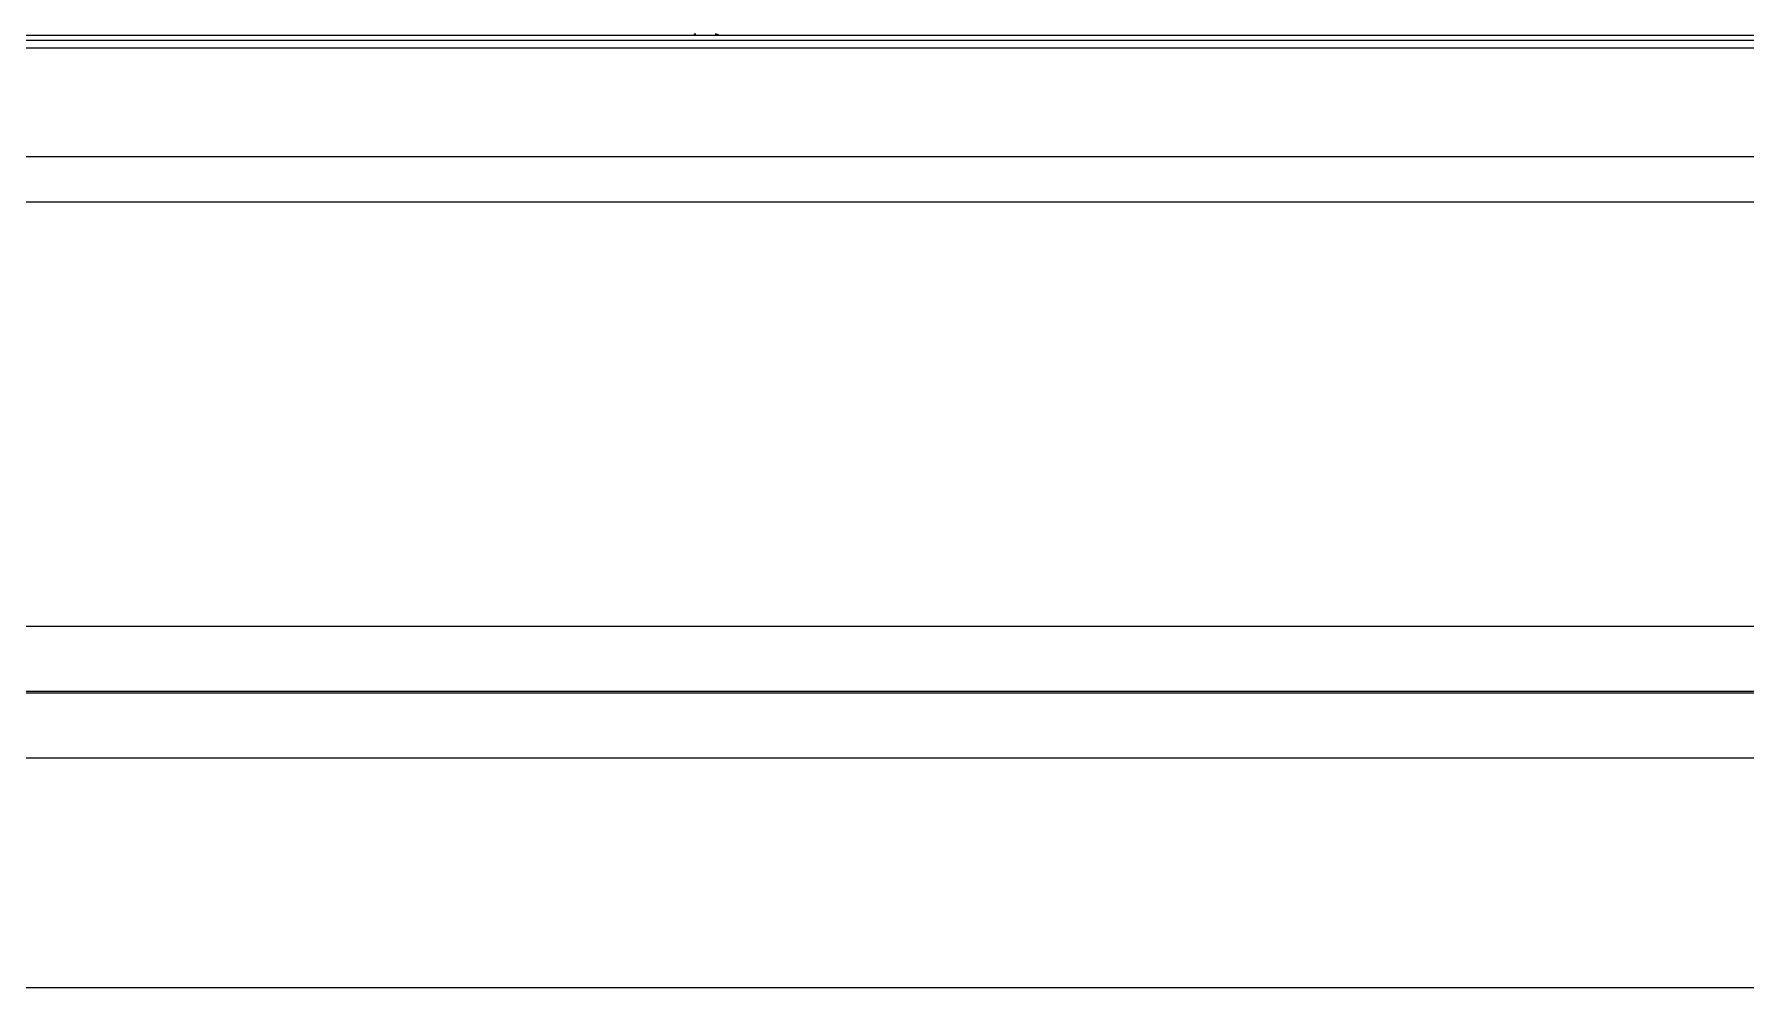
# Model space of a CAD drawing. Header units: millimetres. Extents: x 69 to 580, y 43 to 425.
# Drawn here: x 145.8 to 210.8, y 162.5 to 198.7 of the extents above; entities that cross this region are included whole.
import ezdxf

# ---------------------------------------------------------------- set-up
doc = ezdxf.new("R2010")
doc.units = ezdxf.units.MM

msp = doc.modelspace()

# ---------------------------------------------------------------- linework, layer by layer
at = {"color": 7, "linetype": 'Continuous', "lineweight": 15}
for p, q in [((76.5026, 198.4659), (277.9026, 198.4659)), ((77.5776, 198.6589), (276.8276, 198.6589)), ((171.8204, 198.6653), (171.7716, 198.6811)), ((277.9026, 198.1649), (76.5026, 198.1649)), ((76.5026, 194.0477), (277.9026, 194.0477)), ((277.9026, 192.3025), (76.5026, 192.3025)), ((76.5026, 176.1994), (277.9026, 176.1994)), ((277.9026, 173.7131), (76.5026, 173.7131)), ((76.5026, 173.6582), (277.9026, 173.6582)), ((277.9026, 171.1719), (76.5026, 171.1719)), ((277.9026, 162.4518), (76.5026, 162.4518))]:
    msp.add_line(p, q, dxfattribs=at)
for points, knots in [([(170.9573, 198.6868), (170.9561, 198.6878), (170.9537, 198.6899), (170.9401, 198.6901), (170.9207, 198.6882), (170.9008, 198.6848), (170.8883, 198.6821), (170.884, 198.6811)], [0, 0, 0, 0, 0.2209415, 0.4418906, 0.6627241, 0.8835081, 1, 1, 1, 1]), ([(171.7716, 198.6811), (171.7634, 198.6829), (171.747, 198.6864), (171.725, 198.6894), (171.7084, 198.6903), (171.7, 198.6891), (171.6988, 198.6874), (171.6983, 198.6868)], [0, 0, 0, 0, 0.2209437, 0.4418935, 0.6627271, 0.8835174, 1, 1, 1, 1])]:
    msp.add_open_spline(points, degree=3, knots=knots, dxfattribs=at)

doc.saveas('drawing.dxf')
